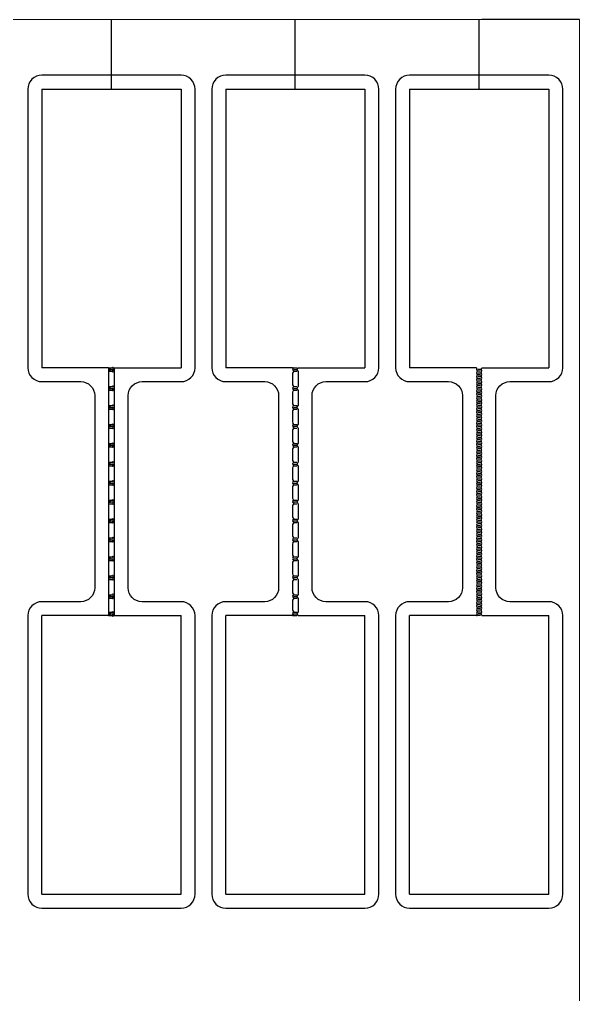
# Model space of a CAD drawing. Header units: millimetres. Extents: x 0 to 40, y 0 to 70.
# Drawn here: x 19.9 to 40, y 35 to 70 of the extents above; entities that cross this region are included whole.
import ezdxf

# ---------------------------------------------------------------- set-up
doc = ezdxf.new("R2010")
doc.units = ezdxf.units.MM
for name, color, linetype in [('Al Foil', 2, 'Continuous'), ('Cut Through All', 3, 'Continuous'), ('DEF POINTS', 7, 'Continuous')]:
    doc.layers.add(name, color=color, linetype=linetype)

msp = doc.modelspace()

# ---------------------------------------------------------------- linework, layer by layer
at = {"layer": 'Al Foil', "linetype": 'Continuous', "lineweight": 0}
for p, q in [((0, 70), (40, 70)), ((40, 70), (40, 0))]:
    msp.add_line(p, q, dxfattribs=at)
at = {"layer": 'Al Foil'}
for p, q in [((23.2, 67.5), (23.2, 70)), ((29.8, 67.5), (29.8, 70)), ((36.4, 67.5), (36.4, 70)), ((40, 70), (36.5, 70)), ((20.7, 67.5), (25.7, 67.5)), ((20.7, 67.5), (20.7, 57.5)), ((25.7, 67.5), (25.7, 57.5)), ((27.3, 67.5), (32.3, 67.5)), ((27.3, 67.5), (27.3, 57.5)), ((32.3, 67.5), (32.3, 57.5)), ((33.9, 67.5), (38.9, 67.5)), ((33.9, 67.5), (33.9, 57.5)), ((38.9, 67.5), (38.9, 57.5)), ((23.1, 57.5), (20.7, 57.5)), ((23.1, 57.5), (23.25, 57.5)), ((23.1, 57.5), (23.1, 48.6)), ((23.15, 57.435), (23.3, 57.435)), ((23.3, 57.5), (23.3, 48.6)), ((23.3, 57.5), (25.7, 57.5)), ((29.7, 57.5), (27.3, 57.5)), ((29.7, 57.5), (29.85, 57.5)), ((29.7, 57.5), (29.7, 57.5)), ((29.75, 57.435), (29.85, 57.435)), ((29.9, 57.5), (32.3, 57.5)), ((36.3, 57.5), (33.9, 57.5)), ((36.3, 57.5), (36.3, 57.5)), ((36.3, 57.5), (36.3, 57.449)), ((36.35, 57.449), (36.45, 57.449)), ((36.5, 57.5), (38.9, 57.5)), ((23.1, 57.371), (23.25, 57.371)), ((29.7, 57.307), (29.7, 56.885)), ((29.75, 57.371), (29.85, 57.371)), ((29.9, 57.371), (29.9, 57.307)), ((29.9, 57.307), (29.9, 56.821)), ((36.35, 57.384), (36.45, 57.384)), ((36.35, 57.32), (36.45, 57.32)), ((36.35, 57.255), (36.45, 57.255)), ((36.35, 57.191), (36.45, 57.191)), ((36.35, 57.126), (36.45, 57.126)), ((36.35, 57.062), (36.45, 57.062)), ((23.1, 56.821), (23.25, 56.821)), ((23.15, 56.757), (23.3, 56.757)), ((29.75, 56.821), (29.85, 56.821)), ((29.75, 56.757), (29.85, 56.757)), ((36.35, 56.997), (36.45, 56.997)), ((36.35, 56.933), (36.45, 56.933)), ((36.35, 56.868), (36.45, 56.868)), ((36.35, 56.804), (36.45, 56.804)), ((36.35, 56.739), (36.45, 56.739)), ((23.1, 56.692), (23.25, 56.692)), ((29.7, 56.628), (29.7, 56.206)), ((29.75, 56.692), (29.85, 56.692)), ((29.9, 56.692), (29.9, 56.142)), ((36.35, 56.675), (36.45, 56.675)), ((36.35, 56.61), (36.45, 56.61)), ((36.35, 56.546), (36.45, 56.546)), ((36.35, 56.481), (36.45, 56.481)), ((36.35, 56.417), (36.45, 56.417)), ((36.35, 56.352), (36.45, 56.352)), ((23.1, 56.142), (23.25, 56.142)), ((23.1, 56.013), (23.25, 56.013)), ((23.15, 56.077), (23.3, 56.077)), ((29.75, 56.142), (29.85, 56.142)), ((29.75, 56.077), (29.85, 56.077)), ((29.75, 56.013), (29.85, 56.013)), ((29.9, 56.013), (29.9, 55.463)), ((36.35, 56.288), (36.45, 56.288)), ((36.35, 56.223), (36.45, 56.223)), ((36.35, 56.159), (36.45, 56.159)), ((36.35, 56.094), (36.45, 56.094)), ((36.35, 56.03), (36.45, 56.03)), ((29.7, 55.949), (29.7, 55.528)), ((36.35, 55.965), (36.45, 55.965)), ((36.35, 55.901), (36.45, 55.901)), ((36.35, 55.836), (36.45, 55.836)), ((36.35, 55.772), (36.45, 55.772)), ((36.35, 55.707), (36.45, 55.707)), ((23.1, 55.463), (23.25, 55.463)), ((23.1, 55.334), (23.25, 55.334)), ((23.15, 55.398), (23.3, 55.398)), ((29.75, 55.463), (29.85, 55.463)), ((29.75, 55.398), (29.85, 55.398)), ((29.75, 55.334), (29.85, 55.334)), ((29.9, 55.334), (29.9, 54.784)), ((36.35, 55.643), (36.45, 55.643)), ((36.35, 55.578), (36.45, 55.578)), ((36.35, 55.514), (36.45, 55.514)), ((36.35, 55.449), (36.45, 55.449)), ((36.35, 55.385), (36.45, 55.385)), ((36.35, 55.32), (36.45, 55.32)), ((29.7, 55.27), (29.7, 54.848)), ((36.35, 55.256), (36.45, 55.256)), ((36.35, 55.191), (36.45, 55.191)), ((36.35, 55.127), (36.45, 55.127)), ((36.35, 55.062), (36.45, 55.062)), ((36.35, 54.998), (36.45, 54.998)), ((23.1, 54.784), (23.25, 54.784)), ((23.1, 54.655), (23.25, 54.655)), ((23.15, 54.719), (23.3, 54.719)), ((29.75, 54.784), (29.85, 54.784)), ((29.75, 54.719), (29.85, 54.719)), ((29.75, 54.655), (29.85, 54.655)), ((29.9, 54.655), (29.9, 54.105)), ((36.35, 54.933), (36.45, 54.933)), ((36.35, 54.869), (36.45, 54.869)), ((36.35, 54.804), (36.45, 54.804)), ((36.35, 54.74), (36.45, 54.74)), ((36.35, 54.675), (36.45, 54.675)), ((36.35, 54.611), (36.45, 54.611)), ((29.7, 54.591), (29.7, 54.169)), ((36.35, 54.546), (36.45, 54.546)), ((36.35, 54.482), (36.45, 54.482)), ((36.35, 54.417), (36.45, 54.417)), ((36.35, 54.353), (36.45, 54.353)), ((36.35, 54.288), (36.45, 54.288)), ((23.1, 54.105), (23.25, 54.105)), ((23.1, 53.976), (23.25, 53.976)), ((23.15, 54.04), (23.3, 54.04)), ((29.7, 53.911), (29.7, 53.49)), ((29.75, 54.105), (29.85, 54.105)), ((29.75, 54.04), (29.85, 54.04)), ((29.75, 53.976), (29.85, 53.976)), ((29.9, 53.976), (29.9, 53.426)), ((36.35, 54.224), (36.45, 54.224)), ((36.35, 54.159), (36.45, 54.159)), ((36.35, 54.095), (36.45, 54.095)), ((36.35, 54.03), (36.45, 54.03)), ((36.35, 53.966), (36.45, 53.966)), ((36.35, 53.901), (36.45, 53.901)), ((36.35, 53.837), (36.45, 53.837)), ((36.35, 53.772), (36.45, 53.772)), ((36.35, 53.708), (36.45, 53.708)), ((36.35, 53.643), (36.45, 53.643)), ((36.35, 53.579), (36.45, 53.579)), ((23.1, 53.426), (23.25, 53.426)), ((23.1, 53.297), (23.25, 53.297)), ((23.15, 53.361), (23.3, 53.361)), ((29.7, 53.233), (29.7, 52.812)), ((29.75, 53.426), (29.85, 53.426)), ((29.75, 53.361), (29.85, 53.361)), ((29.75, 53.297), (29.85, 53.297)), ((29.9, 53.297), (29.9, 52.747)), ((36.35, 53.514), (36.45, 53.514)), ((36.35, 53.45), (36.45, 53.45)), ((36.35, 53.385), (36.45, 53.385)), ((36.35, 53.321), (36.45, 53.321)), ((36.35, 53.256), (36.45, 53.256)), ((36.35, 53.192), (36.45, 53.192)), ((36.35, 53.127), (36.45, 53.127)), ((36.35, 53.063), (36.45, 53.063)), ((36.35, 52.998), (36.45, 52.998)), ((36.35, 52.934), (36.45, 52.934)), ((36.35, 52.869), (36.45, 52.869)), ((23.1, 52.747), (23.25, 52.747)), ((23.1, 52.618), (23.25, 52.618)), ((23.15, 52.682), (23.3, 52.682)), ((29.7, 52.553), (29.7, 52.132)), ((29.75, 52.747), (29.85, 52.747)), ((29.75, 52.682), (29.85, 52.682)), ((29.75, 52.618), (29.85, 52.618)), ((29.9, 52.618), (29.9, 52.068)), ((36.35, 52.805), (36.45, 52.805)), ((36.35, 52.74), (36.45, 52.74)), ((36.35, 52.676), (36.45, 52.676)), ((36.35, 52.611), (36.45, 52.611)), ((36.35, 52.547), (36.45, 52.547)), ((36.35, 52.482), (36.45, 52.482)), ((36.35, 52.418), (36.45, 52.418)), ((36.35, 52.353), (36.45, 52.353)), ((36.35, 52.289), (36.45, 52.289)), ((36.35, 52.224), (36.45, 52.224)), ((36.35, 52.16), (36.45, 52.16)), ((23.1, 52.068), (23.25, 52.068)), ((23.1, 51.939), (23.25, 51.939)), ((23.15, 52.003), (23.3, 52.003)), ((29.7, 51.874), (29.7, 51.454)), ((29.75, 52.068), (29.85, 52.068)), ((29.75, 52.003), (29.85, 52.003)), ((29.75, 51.939), (29.85, 51.939)), ((29.9, 51.939), (29.9, 51.389)), ((36.35, 52.095), (36.45, 52.095)), ((36.35, 52.031), (36.45, 52.031)), ((36.35, 51.966), (36.45, 51.966)), ((36.35, 51.902), (36.45, 51.902)), ((36.35, 51.837), (36.45, 51.837)), ((36.35, 51.773), (36.45, 51.773)), ((36.35, 51.708), (36.45, 51.708)), ((36.35, 51.644), (36.45, 51.644)), ((36.35, 51.579), (36.45, 51.579)), ((36.35, 51.515), (36.45, 51.515)), ((36.35, 51.45), (36.45, 51.45)), ((23.1, 51.389), (23.25, 51.389)), ((23.1, 51.26), (23.25, 51.26)), ((23.15, 51.324), (23.3, 51.324)), ((29.7, 51.195), (29.7, 50.775)), ((29.75, 51.389), (29.85, 51.389)), ((29.75, 51.324), (29.85, 51.324)), ((29.75, 51.26), (29.85, 51.26)), ((29.9, 51.26), (29.9, 50.71)), ((36.35, 51.386), (36.45, 51.386)), ((36.35, 51.321), (36.45, 51.321)), ((36.35, 51.257), (36.45, 51.257)), ((36.35, 51.192), (36.45, 51.192)), ((36.35, 51.128), (36.45, 51.128)), ((36.35, 51.063), (36.45, 51.063)), ((36.35, 50.999), (36.45, 50.999)), ((36.35, 50.934), (36.45, 50.934)), ((36.35, 50.87), (36.45, 50.87)), ((36.35, 50.805), (36.45, 50.805)), ((23.1, 50.71), (23.25, 50.71)), ((23.1, 50.581), (23.25, 50.581)), ((23.15, 50.645), (23.3, 50.645)), ((29.7, 50.516), (29.7, 50.095)), ((29.75, 50.71), (29.85, 50.71)), ((29.75, 50.645), (29.85, 50.645)), ((29.75, 50.581), (29.85, 50.581)), ((29.9, 50.581), (29.9, 50.031)), ((36.35, 50.741), (36.45, 50.741)), ((36.35, 50.676), (36.45, 50.676)), ((36.35, 50.611), (36.45, 50.611)), ((36.35, 50.547), (36.45, 50.547)), ((36.35, 50.482), (36.45, 50.482)), ((36.35, 50.418), (36.45, 50.418)), ((36.35, 50.353), (36.45, 50.353)), ((36.35, 50.289), (36.45, 50.289)), ((36.35, 50.224), (36.45, 50.224)), ((36.35, 50.16), (36.45, 50.16)), ((36.35, 50.095), (36.45, 50.095)), ((23.1, 50.031), (23.25, 50.031)), ((23.1, 49.902), (23.25, 49.902)), ((23.15, 49.966), (23.3, 49.966)), ((29.7, 49.837), (29.7, 49.417)), ((29.75, 50.031), (29.85, 50.031)), ((29.75, 49.966), (29.85, 49.966)), ((29.75, 49.902), (29.85, 49.902)), ((29.9, 49.902), (29.9, 49.352)), ((36.35, 50.031), (36.45, 50.031)), ((36.35, 49.966), (36.45, 49.966)), ((36.35, 49.902), (36.45, 49.902)), ((36.35, 49.837), (36.45, 49.837)), ((36.35, 49.773), (36.45, 49.773)), ((36.35, 49.708), (36.45, 49.708)), ((23.1, 49.352), (23.25, 49.352)), ((29.75, 49.352), (29.85, 49.352)), ((36.35, 49.644), (36.45, 49.644)), ((36.35, 49.579), (36.45, 49.579)), ((36.35, 49.515), (36.45, 49.515)), ((36.35, 49.45), (36.45, 49.45)), ((36.35, 49.386), (36.45, 49.386)), ((23.1, 49.223), (23.25, 49.223)), ((23.15, 49.287), (23.3, 49.287)), ((29.7, 49.158), (29.7, 48.794)), ((29.75, 49.287), (29.85, 49.287)), ((29.75, 49.223), (29.85, 49.223)), ((29.9, 49.223), (29.9, 48.729)), ((36.35, 49.321), (36.45, 49.321)), ((36.35, 49.257), (36.45, 49.257)), ((36.35, 49.192), (36.45, 49.192)), ((36.35, 49.128), (36.45, 49.128)), ((36.35, 49.063), (36.45, 49.063)), ((23.1, 48.729), (23.25, 48.729)), ((23.15, 48.664), (23.3, 48.664)), ((29.75, 48.729), (29.85, 48.729)), ((29.75, 48.664), (29.85, 48.664)), ((36.35, 48.999), (36.45, 48.999)), ((36.35, 48.934), (36.45, 48.934)), ((36.35, 48.87), (36.45, 48.87)), ((36.35, 48.805), (36.45, 48.805)), ((36.35, 48.741), (36.45, 48.741)), ((36.35, 48.676), (36.45, 48.676)), ((20.7, 38.6), (20.7, 48.6)), ((23.1, 48.6), (20.7, 48.6)), ((23.1, 48.6), (23.25, 48.6)), ((23.3, 48.6), (25.7, 48.6)), ((25.7, 38.6), (25.7, 48.6)), ((29.7, 48.6), (27.3, 48.6)), ((27.3, 38.6), (27.3, 48.6)), ((29.7, 48.6), (29.85, 48.6)), ((29.9, 48.6), (32.3, 48.6)), ((32.3, 38.6), (32.3, 48.6)), ((33.9, 38.6), (33.9, 48.6)), ((36.3, 48.6), (33.9, 48.6)), ((36.35, 48.612), (36.45, 48.612)), ((36.5, 48.6), (38.9, 48.6)), ((38.9, 38.6), (38.9, 48.6)), ((20.7, 38.6), (25.7, 38.6)), ((27.3, 38.6), (32.3, 38.6)), ((33.9, 38.6), (38.9, 38.6))]:
    msp.add_line(p, q, dxfattribs=at)
msp.add_lwpolyline([(36.3, 48.6, -0.035746), (36.311, 48.606, -0.035746), (36.323, 48.61, -0.037859), (36.337, 48.612, -0.037859), (36.35, 48.612)], format="xyb", dxfattribs=at)
for centre in [(23.15, 57.435), (23.25, 57.5), (23.25, 57.371), (23.15, 56.757), (23.25, 56.821), (23.25, 56.692), (23.15, 56.077), (23.25, 56.142), (23.25, 56.013), (23.15, 55.398), (23.25, 55.463), (23.25, 55.334), (23.15, 54.719), (23.25, 54.784), (23.25, 54.655), (23.15, 54.04), (23.25, 54.105), (23.25, 53.976), (23.15, 53.361), (23.25, 53.426), (23.25, 53.297), (23.15, 52.682), (23.25, 52.747), (23.25, 52.618), (23.15, 52.003), (23.25, 52.068), (23.25, 51.939), (23.15, 51.324), (23.25, 51.389), (23.25, 51.26), (23.15, 50.645), (23.25, 50.71), (23.25, 50.581), (23.25, 50.031), (23.15, 49.966), (23.25, 49.902), (23.25, 49.352), (23.15, 49.287), (23.25, 49.223), (23.15, 48.664), (23.25, 48.729), (23.25, 48.6)]:
    msp.add_circle(centre, 0.025, dxfattribs=at)
for centre, radius, start, end in [((29.786, 57.42), 0.0878, 114.5064, 169.9284), ((29.787, 57.451), 0.0884, 190.2771, 245.2881), ((29.813, 57.516), 0.0884, 294.7119, 349.7229), ((29.813, 57.355), 0.0884, 10.2771, 65.2881), ((36.387, 57.464), 0.0884, 190.2771, 245.2881), ((36.394, 57.553), 0.119, 298.3042, 333.3892), ((36.413, 57.368), 0.0884, 10.2771, 65.2881), ((29.787, 57.291), 0.0884, 114.7119, 169.7229), ((36.387, 57.304), 0.0884, 114.7119, 169.7229), ((36.387, 57.335), 0.0884, 190.2771, 245.2881), ((36.386, 57.175), 0.0878, 114.5064, 169.9284), ((36.387, 57.206), 0.0884, 190.2771, 245.2881), ((36.387, 57.046), 0.0884, 114.7119, 169.7229), ((36.387, 57.077), 0.0884, 190.2771, 245.2881), ((36.413, 57.4), 0.0884, 294.7119, 349.7229), ((36.413, 57.239), 0.0884, 10.2771, 65.2881), ((36.413, 57.271), 0.0884, 294.7119, 349.7229), ((36.413, 57.11), 0.0884, 10.2771, 65.2881), ((36.413, 57.142), 0.0884, 294.7119, 349.7229), ((36.413, 56.981), 0.0884, 10.2771, 65.2881), ((29.787, 56.901), 0.0884, 190.2771, 245.2881), ((29.786, 56.741), 0.0878, 114.5064, 169.9284), ((29.787, 56.772), 0.0884, 190.2771, 245.2881), ((29.813, 56.837), 0.0884, 294.7119, 349.7229), ((29.813, 56.676), 0.0884, 10.2771, 65.2881), ((36.386, 56.917), 0.0878, 114.5064, 169.9284), ((36.387, 56.948), 0.0884, 190.2771, 245.2881), ((36.387, 56.788), 0.0884, 114.7119, 169.7229), ((36.387, 56.819), 0.0884, 190.2771, 245.2881), ((36.386, 56.659), 0.0878, 114.5064, 169.9284), ((36.413, 57.013), 0.0884, 294.7119, 349.7229), ((36.413, 56.852), 0.0884, 10.2771, 65.2881), ((36.413, 56.884), 0.0884, 294.7119, 349.7229), ((36.413, 56.723), 0.0884, 10.2771, 65.2881), ((36.413, 56.755), 0.0884, 294.7119, 349.7229), ((29.787, 56.612), 0.0884, 114.7119, 169.7229), ((36.387, 56.69), 0.0884, 190.2771, 245.2881), ((36.387, 56.53), 0.0884, 114.7119, 169.7229), ((36.387, 56.561), 0.0884, 190.2771, 245.2881), ((36.386, 56.401), 0.0878, 114.5064, 169.9284), ((36.387, 56.432), 0.0884, 190.2771, 245.2881), ((36.387, 56.272), 0.0884, 114.7119, 169.7229), ((36.413, 56.594), 0.0884, 10.2771, 65.2881), ((36.413, 56.626), 0.0884, 294.7119, 349.7229), ((36.413, 56.465), 0.0884, 10.2771, 65.2881), ((36.413, 56.497), 0.0884, 294.7119, 349.7229), ((36.413, 56.336), 0.0884, 10.2771, 65.2881), ((36.413, 56.368), 0.0884, 294.7119, 349.7229), ((29.787, 56.222), 0.0884, 190.2771, 245.2881), ((29.786, 56.062), 0.0878, 114.5064, 169.9284), ((29.787, 56.093), 0.0884, 190.2771, 245.2881), ((29.787, 55.933), 0.0884, 114.7119, 169.7229), ((29.813, 56.158), 0.0884, 294.7119, 349.7229), ((29.813, 55.997), 0.0884, 10.2771, 65.2881), ((36.387, 56.303), 0.0884, 190.2771, 245.2881), ((36.386, 56.143), 0.0878, 114.5064, 169.9284), ((36.387, 56.174), 0.0884, 190.2771, 245.2881), ((36.387, 56.014), 0.0884, 114.7119, 169.7229), ((36.387, 56.045), 0.0884, 190.2771, 245.2881), ((36.413, 56.207), 0.0884, 10.2771, 65.2881), ((36.413, 56.239), 0.0884, 294.7119, 349.7229), ((36.413, 56.078), 0.0884, 10.2771, 65.2881), ((36.413, 56.11), 0.0884, 294.7119, 349.7229), ((36.413, 55.949), 0.0884, 10.2771, 65.2881), ((36.386, 55.885), 0.0878, 114.5064, 169.9284), ((36.387, 55.916), 0.0884, 190.2771, 245.2881), ((36.387, 55.756), 0.0884, 114.7119, 169.7229), ((36.387, 55.787), 0.0884, 190.2771, 245.2881), ((36.386, 55.627), 0.0878, 114.5064, 169.9284), ((36.413, 55.981), 0.0884, 294.7119, 349.7229), ((36.413, 55.82), 0.0884, 10.2771, 65.2881), ((36.413, 55.852), 0.0884, 294.7119, 349.7229), ((36.413, 55.691), 0.0884, 10.2771, 65.2881), ((36.413, 55.723), 0.0884, 294.7119, 349.7229), ((29.787, 55.543), 0.0884, 190.2771, 245.2881), ((29.786, 55.383), 0.0878, 114.5064, 169.9284), ((29.787, 55.414), 0.0884, 190.2771, 245.2881), ((29.787, 55.254), 0.0884, 114.7119, 169.7229), ((29.813, 55.479), 0.0884, 294.7119, 349.7229), ((29.813, 55.318), 0.0884, 10.2771, 65.2881), ((36.387, 55.658), 0.0884, 190.2771, 245.2881), ((36.387, 55.498), 0.0884, 114.7119, 169.7229), ((36.387, 55.529), 0.0884, 190.2771, 245.2881), ((36.386, 55.369), 0.0878, 114.5064, 169.9284), ((36.387, 55.4), 0.0884, 190.2771, 245.2881), ((36.387, 55.24), 0.0884, 114.7119, 169.7229), ((36.413, 55.562), 0.0884, 10.2771, 65.2881), ((36.413, 55.594), 0.0884, 294.7119, 349.7229), ((36.413, 55.433), 0.0884, 10.2771, 65.2881), ((36.413, 55.465), 0.0884, 294.7119, 349.7229), ((36.413, 55.304), 0.0884, 10.2771, 65.2881), ((36.413, 55.336), 0.0884, 294.7119, 349.7229), ((36.387, 55.271), 0.0884, 190.2771, 245.2881), ((36.386, 55.111), 0.0878, 114.5064, 169.9284), ((36.387, 55.142), 0.0884, 190.2771, 245.2881), ((36.387, 54.982), 0.0884, 114.7119, 169.7229), ((36.387, 55.013), 0.0884, 190.2771, 245.2881), ((36.413, 55.175), 0.0884, 10.2771, 65.2881), ((36.413, 55.207), 0.0884, 294.7119, 349.7229), ((36.413, 55.046), 0.0884, 10.2771, 65.2881), ((36.413, 55.078), 0.0884, 294.7119, 349.7229), ((36.413, 54.917), 0.0884, 10.2771, 65.2881), ((29.787, 54.864), 0.0884, 190.2771, 245.2881), ((29.786, 54.704), 0.0878, 114.5064, 169.9284), ((29.787, 54.735), 0.0884, 190.2771, 245.2881), ((29.787, 54.575), 0.0884, 114.7119, 169.7229), ((29.813, 54.8), 0.0884, 294.7119, 349.7229), ((29.813, 54.639), 0.0884, 10.2771, 65.2881), ((36.386, 54.853), 0.0878, 114.5064, 169.9284), ((36.387, 54.884), 0.0884, 190.2771, 245.2881), ((36.387, 54.724), 0.0884, 114.7119, 169.7229), ((36.387, 54.755), 0.0884, 190.2771, 245.2881), ((36.386, 54.595), 0.0878, 114.5064, 169.9284), ((36.387, 54.626), 0.0884, 190.2771, 245.2881), ((36.413, 54.949), 0.0884, 294.7119, 349.7229), ((36.413, 54.788), 0.0884, 10.2771, 65.2881), ((36.413, 54.82), 0.0884, 294.7119, 349.7229), ((36.413, 54.659), 0.0884, 10.2771, 65.2881), ((36.413, 54.691), 0.0884, 294.7119, 349.7229), ((36.413, 54.53), 0.0884, 10.2771, 65.2881), ((36.387, 54.466), 0.0884, 114.7119, 169.7229), ((36.387, 54.497), 0.0884, 190.2771, 245.2881), ((36.386, 54.337), 0.0878, 114.5064, 169.9284), ((36.387, 54.368), 0.0884, 190.2771, 245.2881), ((36.387, 54.208), 0.0884, 114.7119, 169.7229), ((36.413, 54.562), 0.0884, 294.7119, 349.7229), ((36.413, 54.401), 0.0884, 10.2771, 65.2881), ((36.413, 54.433), 0.0884, 294.7119, 349.7229), ((36.413, 54.272), 0.0884, 10.2771, 65.2881), ((36.413, 54.304), 0.0884, 294.7119, 349.7229), ((29.787, 54.185), 0.0884, 190.2771, 245.2881), ((29.786, 54.025), 0.0878, 114.5064, 169.9284), ((29.787, 54.056), 0.0884, 190.2771, 245.2881), ((29.787, 53.896), 0.0884, 114.7119, 169.7229), ((29.813, 54.121), 0.0884, 294.7119, 349.7229), ((29.813, 53.96), 0.0884, 10.2771, 65.2881), ((36.387, 54.239), 0.0884, 190.2771, 245.2881), ((36.386, 54.079), 0.0878, 114.5064, 169.9284), ((36.387, 54.11), 0.0884, 190.2771, 245.2881), ((36.387, 53.95), 0.0884, 114.7119, 169.7229), ((36.387, 53.981), 0.0884, 190.2771, 245.2881), ((36.386, 53.821), 0.0878, 114.5064, 169.9284), ((36.413, 54.143), 0.0884, 10.2771, 65.2881), ((36.413, 54.175), 0.0884, 294.7119, 349.7229), ((36.413, 54.014), 0.0884, 10.2771, 65.2881), ((36.413, 54.046), 0.0884, 294.7119, 349.7229), ((36.413, 53.885), 0.0884, 10.2771, 65.2881), ((36.413, 53.917), 0.0884, 294.7119, 349.7229), ((36.387, 53.852), 0.0884, 190.2771, 245.2881), ((36.387, 53.692), 0.0884, 114.7119, 169.7229), ((36.387, 53.723), 0.0884, 190.2771, 245.2881), ((36.386, 53.563), 0.0878, 114.5064, 169.9284), ((36.387, 53.594), 0.0884, 190.2771, 245.2881), ((36.413, 53.756), 0.0884, 10.2771, 65.2881), ((36.413, 53.788), 0.0884, 294.7119, 349.7229), ((36.413, 53.627), 0.0884, 10.2771, 65.2881), ((36.413, 53.659), 0.0884, 294.7119, 349.7229), ((36.413, 53.498), 0.0884, 10.2771, 65.2881), ((29.787, 53.506), 0.0884, 190.2771, 245.2881), ((29.786, 53.346), 0.0878, 114.5064, 169.9284), ((29.787, 53.377), 0.0884, 190.2771, 245.2881), ((29.787, 53.217), 0.0884, 114.7119, 169.7229), ((29.813, 53.442), 0.0884, 294.7119, 349.7229), ((29.813, 53.281), 0.0884, 10.2771, 65.2881), ((36.387, 53.434), 0.0884, 114.7119, 169.7229), ((36.387, 53.465), 0.0884, 190.2771, 245.2881), ((36.386, 53.305), 0.0878, 114.5064, 169.9284), ((36.387, 53.336), 0.0884, 190.2771, 245.2881), ((36.387, 53.176), 0.0884, 114.7119, 169.7229), ((36.413, 53.53), 0.0884, 294.7119, 349.7229), ((36.413, 53.369), 0.0884, 10.2771, 65.2881), ((36.413, 53.401), 0.0884, 294.7119, 349.7229), ((36.413, 53.24), 0.0884, 10.2771, 65.2881), ((36.413, 53.272), 0.0884, 294.7119, 349.7229), ((36.387, 53.207), 0.0884, 190.2771, 245.2881), ((36.386, 53.047), 0.0878, 114.5064, 169.9284), ((36.387, 53.078), 0.0884, 190.2771, 245.2881), ((36.387, 52.918), 0.0884, 114.7119, 169.7229), ((36.387, 52.949), 0.0884, 190.2771, 245.2881), ((36.386, 52.789), 0.0878, 114.5064, 169.9284), ((36.413, 53.111), 0.0884, 10.2771, 65.2881), ((36.413, 53.143), 0.0884, 294.7119, 349.7229), ((36.413, 52.982), 0.0884, 10.2771, 65.2881), ((36.413, 53.014), 0.0884, 294.7119, 349.7229), ((36.413, 52.853), 0.0884, 10.2771, 65.2881), ((36.413, 52.885), 0.0884, 294.7119, 349.7229), ((29.787, 52.827), 0.0884, 190.2771, 245.2881), ((29.786, 52.667), 0.0878, 114.5064, 169.9284), ((29.787, 52.698), 0.0884, 190.2771, 245.2881), ((29.787, 52.538), 0.0884, 114.7119, 169.7229), ((29.813, 52.763), 0.0884, 294.7119, 349.7229), ((29.813, 52.602), 0.0884, 10.2771, 65.2881), ((36.387, 52.82), 0.0884, 190.2771, 245.2881), ((36.387, 52.66), 0.0884, 114.7119, 169.7229), ((36.387, 52.691), 0.0884, 190.2771, 245.2881), ((36.386, 52.531), 0.0878, 114.5064, 169.9284), ((36.387, 52.562), 0.0884, 190.2771, 245.2881), ((36.413, 52.724), 0.0884, 10.2771, 65.2881), ((36.413, 52.756), 0.0884, 294.7119, 349.7229), ((36.413, 52.595), 0.0884, 10.2771, 65.2881), ((36.413, 52.627), 0.0884, 294.7119, 349.7229), ((36.413, 52.466), 0.0884, 10.2771, 65.2881), ((36.387, 52.402), 0.0884, 114.7119, 169.7229), ((36.387, 52.433), 0.0884, 190.2771, 245.2881), ((36.386, 52.273), 0.0878, 114.5064, 169.9284), ((36.387, 52.304), 0.0884, 190.2771, 245.2881), ((36.387, 52.144), 0.0884, 114.7119, 169.7229), ((36.387, 52.175), 0.0884, 190.2771, 245.2881), ((36.413, 52.498), 0.0884, 294.7119, 349.7229), ((36.413, 52.337), 0.0884, 10.2771, 65.2881), ((36.413, 52.369), 0.0884, 294.7119, 349.7229), ((36.413, 52.208), 0.0884, 10.2771, 65.2881), ((36.413, 52.24), 0.0884, 294.7119, 349.7229), ((36.413, 52.079), 0.0884, 10.2771, 65.2881), ((29.787, 52.148), 0.0884, 190.2771, 245.2881), ((29.786, 51.988), 0.0878, 114.5064, 169.9284), ((29.787, 52.019), 0.0884, 190.2771, 245.2881), ((29.787, 51.859), 0.0884, 114.7119, 169.7229), ((29.813, 52.084), 0.0884, 294.7119, 349.7229), ((29.813, 51.923), 0.0884, 10.2771, 65.2881), ((36.386, 52.015), 0.0878, 114.5064, 169.9284), ((36.387, 52.046), 0.0884, 190.2771, 245.2881), ((36.387, 51.886), 0.0884, 114.7119, 169.7229), ((36.387, 51.917), 0.0884, 190.2771, 245.2881), ((36.386, 51.757), 0.0878, 114.5064, 169.9284), ((36.413, 52.111), 0.0884, 294.7119, 349.7229), ((36.413, 51.95), 0.0884, 10.2771, 65.2881), ((36.413, 51.982), 0.0884, 294.7119, 349.7229), ((36.413, 51.821), 0.0884, 10.2771, 65.2881), ((36.413, 51.853), 0.0884, 294.7119, 349.7229), ((29.787, 51.469), 0.0884, 190.2771, 245.2881), ((36.387, 51.788), 0.0884, 190.2771, 245.2881), ((36.387, 51.628), 0.0884, 114.7119, 169.7229), ((36.387, 51.659), 0.0884, 190.2771, 245.2881), ((36.386, 51.499), 0.0878, 114.5064, 169.9284), ((36.387, 51.53), 0.0884, 190.2771, 245.2881), ((36.387, 51.37), 0.0884, 114.7119, 169.7229), ((36.413, 51.692), 0.0884, 10.2771, 65.2881), ((36.413, 51.724), 0.0884, 294.7119, 349.7229), ((36.413, 51.563), 0.0884, 10.2771, 65.2881), ((36.413, 51.595), 0.0884, 294.7119, 349.7229), ((36.413, 51.434), 0.0884, 10.2771, 65.2881), ((36.413, 51.466), 0.0884, 294.7119, 349.7229), ((29.786, 51.309), 0.0878, 114.5064, 169.9284), ((29.787, 51.34), 0.0884, 190.2771, 245.2881), ((29.787, 51.18), 0.0884, 114.7119, 169.7229), ((29.813, 51.405), 0.0884, 294.7119, 349.7229), ((29.813, 51.244), 0.0884, 10.2771, 65.2881), ((36.387, 51.401), 0.0884, 190.2771, 245.2881), ((36.386, 51.241), 0.0878, 114.5064, 169.9284), ((36.387, 51.272), 0.0884, 190.2771, 245.2881), ((36.387, 51.112), 0.0884, 114.7119, 169.7229), ((36.387, 51.143), 0.0884, 190.2771, 245.2881), ((36.413, 51.305), 0.0884, 10.2771, 65.2881), ((36.413, 51.337), 0.0884, 294.7119, 349.7229), ((36.413, 51.176), 0.0884, 10.2771, 65.2881), ((36.413, 51.208), 0.0884, 294.7119, 349.7229), ((36.413, 51.047), 0.0884, 10.2771, 65.2881), ((29.787, 50.79), 0.0884, 190.2771, 245.2881), ((36.386, 50.983), 0.0878, 114.5064, 169.9284), ((36.387, 51.014), 0.0884, 190.2771, 245.2881), ((36.387, 50.854), 0.0884, 114.7119, 169.7229), ((36.387, 50.885), 0.0884, 190.2771, 245.2881), ((36.386, 50.725), 0.0878, 114.5064, 169.9284), ((36.413, 51.079), 0.0884, 294.7119, 349.7229), ((36.413, 50.918), 0.0884, 10.2771, 65.2881), ((36.413, 50.95), 0.0884, 294.7119, 349.7229), ((36.413, 50.789), 0.0884, 10.2771, 65.2881), ((36.413, 50.821), 0.0884, 294.7119, 349.7229), ((29.786, 50.63), 0.0878, 114.5064, 169.9284), ((29.787, 50.661), 0.0884, 190.2771, 245.2881), ((29.787, 50.501), 0.0884, 114.7119, 169.7229), ((29.813, 50.726), 0.0884, 294.7119, 349.7229), ((29.813, 50.565), 0.0884, 10.2771, 65.2881), ((36.387, 50.756), 0.0884, 190.2771, 245.2881), ((36.387, 50.596), 0.0884, 114.7119, 169.7229), ((36.387, 50.627), 0.0884, 190.2771, 245.2881), ((36.386, 50.467), 0.0878, 114.5064, 169.9284), ((36.387, 50.498), 0.0884, 190.2771, 245.2881), ((36.387, 50.338), 0.0884, 114.7119, 169.7229), ((36.413, 50.66), 0.0884, 10.2771, 65.2881), ((36.413, 50.692), 0.0884, 294.7119, 349.7229), ((36.413, 50.531), 0.0884, 10.2771, 65.2881), ((36.413, 50.563), 0.0884, 294.7119, 349.7229), ((36.413, 50.402), 0.0884, 10.2771, 65.2881), ((36.413, 50.434), 0.0884, 294.7119, 349.7229), ((29.787, 50.111), 0.0884, 190.2771, 245.2881), ((36.387, 50.369), 0.0884, 190.2771, 245.2881), ((36.386, 50.209), 0.0878, 114.5064, 169.9284), ((36.387, 50.24), 0.0884, 190.2771, 245.2881), ((36.387, 50.08), 0.0884, 114.7119, 169.7229), ((36.387, 50.111), 0.0884, 190.2771, 245.2881), ((36.413, 50.273), 0.0884, 10.2771, 65.2881), ((36.413, 50.305), 0.0884, 294.7119, 349.7229), ((36.413, 50.144), 0.0884, 10.2771, 65.2881), ((36.413, 50.176), 0.0884, 294.7119, 349.7229), ((36.413, 50.015), 0.0884, 10.2771, 65.2881), ((29.786, 49.951), 0.0878, 114.5064, 169.9284), ((29.787, 49.982), 0.0884, 190.2771, 245.2881), ((29.787, 49.822), 0.0884, 114.7119, 169.7229), ((29.813, 50.047), 0.0884, 294.7119, 349.7229), ((29.813, 49.886), 0.0884, 10.2771, 65.2881), ((36.386, 49.951), 0.0878, 114.5064, 169.9284), ((36.387, 49.982), 0.0884, 190.2771, 245.2881), ((36.387, 49.822), 0.0884, 114.7119, 169.7229), ((36.387, 49.853), 0.0884, 190.2771, 245.2881), ((36.386, 49.693), 0.0878, 114.5064, 169.9284), ((36.387, 49.724), 0.0884, 190.2771, 245.2881), ((36.413, 50.047), 0.0884, 294.7119, 349.7229), ((36.413, 49.886), 0.0884, 10.2771, 65.2881), ((36.413, 49.918), 0.0884, 294.7119, 349.7229), ((36.413, 49.757), 0.0884, 10.2771, 65.2881), ((36.413, 49.789), 0.0884, 294.7119, 349.7229), ((36.413, 49.628), 0.0884, 10.2771, 65.2881), ((29.787, 49.432), 0.0884, 190.2771, 245.2881), ((29.786, 49.272), 0.0878, 114.5064, 169.9284), ((29.813, 49.368), 0.0884, 294.7119, 349.7229), ((36.387, 49.564), 0.0884, 114.7119, 169.7229), ((36.387, 49.595), 0.0884, 190.2771, 245.2881), ((36.386, 49.435), 0.0878, 114.5064, 169.9284), ((36.387, 49.466), 0.0884, 190.2771, 245.2881), ((36.387, 49.306), 0.0884, 114.7119, 169.7229), ((36.413, 49.66), 0.0884, 294.7119, 349.7229), ((36.413, 49.499), 0.0884, 10.2771, 65.2881), ((36.413, 49.531), 0.0884, 294.7119, 349.7229), ((36.413, 49.37), 0.0884, 10.2771, 65.2881), ((36.413, 49.402), 0.0884, 294.7119, 349.7229), ((29.787, 49.303), 0.0884, 190.2771, 245.2881), ((29.787, 49.143), 0.0884, 114.7119, 169.7229), ((29.813, 49.207), 0.0884, 10.2771, 65.2881), ((36.387, 49.337), 0.0884, 190.2771, 245.2881), ((36.386, 49.177), 0.0878, 114.5064, 169.9284), ((36.387, 49.208), 0.0884, 190.2771, 245.2881), ((36.387, 49.048), 0.0884, 114.7119, 169.7229), ((36.387, 49.079), 0.0884, 190.2771, 245.2881), ((36.413, 49.241), 0.0884, 10.2771, 65.2881), ((36.413, 49.273), 0.0884, 294.7119, 349.7229), ((36.413, 49.112), 0.0884, 10.2771, 65.2881), ((36.413, 49.144), 0.0884, 294.7119, 349.7229), ((36.413, 48.983), 0.0884, 10.2771, 65.2881), ((29.787, 48.809), 0.0884, 190.2771, 245.2881), ((29.786, 48.649), 0.0878, 114.5064, 169.9284), ((29.787, 48.68), 0.0884, 190.2771, 245.2881), ((29.813, 48.745), 0.0884, 294.7119, 349.7229), ((29.813, 48.584), 0.0884, 10.2771, 65.2881), ((36.386, 48.919), 0.0878, 114.5064, 169.9284), ((36.387, 48.95), 0.0884, 190.2771, 245.2881), ((36.387, 48.79), 0.0884, 114.7119, 169.7229), ((36.387, 48.821), 0.0884, 190.2771, 245.2881), ((36.386, 48.661), 0.0878, 114.5064, 169.9284), ((36.387, 48.692), 0.0884, 190.2771, 245.2881), ((36.413, 49.015), 0.0884, 294.7119, 349.7229), ((36.413, 48.854), 0.0884, 10.2771, 65.2881), ((36.413, 48.886), 0.0884, 294.7119, 349.7229), ((36.413, 48.725), 0.0884, 10.2771, 65.2881), ((36.413, 48.757), 0.0884, 294.7119, 349.7229), ((36.416, 48.599), 0.0844, 0.3922, 65.9447)]:
    msp.add_arc(centre, radius, start, end, dxfattribs=at)
at = {"layer": 'Cut Through All'}
for points in [[(20.7, 68, 0.414214), (20.2, 67.5), (20.2, 57.5, 0.414214), (20.7, 57), (22.1, 57, -0.414214), (22.6, 56.5), (22.6, 49.6, -0.414214), (22.1, 49.1), (20.7, 49.1, 0.414214), (20.2, 48.6), (20.2, 38.6, 0.414214), (20.7, 38.1), (25.7, 38.1, 0.414214), (26.2, 38.6), (26.2, 48.6, 0.414182), (25.7, 49.1), (24.3, 49.1, -0.414182), (23.8, 49.6), (23.8, 56.5, -0.414214), (24.3, 57), (25.7, 57, 0.414214), (26.2, 57.5), (26.2, 67.5, 0.414214), (25.7, 68)], [(27.3, 68, 0.414214), (26.8, 67.5), (26.8, 57.5, 0.414214), (27.3, 57), (28.7, 57, -0.414214), (29.2, 56.5), (29.2, 49.6, -0.414214), (28.7, 49.1), (27.3, 49.1, 0.414214), (26.8, 48.6), (26.8, 38.6, 0.414214), (27.3, 38.1), (32.3, 38.1, 0.414214), (32.8, 38.6), (32.8, 48.6, 0.414182), (32.3, 49.1), (30.9, 49.1, -0.414182), (30.4, 49.6), (30.4, 56.5, -0.414214), (30.9, 57), (32.3, 57, 0.414214), (32.8, 57.5), (32.8, 67.5, 0.414214), (32.3, 68)], [(33.9, 68, 0.414214), (33.4, 67.5), (33.4, 57.5, 0.414214), (33.9, 57), (35.3, 57, -0.414214), (35.8, 56.5), (35.8, 49.6, -0.414214), (35.3, 49.1), (33.9, 49.1, 0.414214), (33.4, 48.6), (33.4, 38.6, 0.414214), (33.9, 38.1), (38.9, 38.1, 0.414214), (39.4, 38.6), (39.4, 48.6, 0.414182), (38.9, 49.1), (37.5, 49.1, -0.414182), (37, 49.6), (37, 56.5, -0.414214), (37.5, 57), (38.9, 57, 0.414214), (39.4, 57.5), (39.4, 67.5, 0.414214), (38.9, 68)]]:
    msp.add_lwpolyline(points, format="xyb", close=True, dxfattribs=at)
at = {"layer": 'DEF POINTS', "linetype": 'Continuous', "lineweight": 0}
for p, q in [((0, 70), (40, 70)), ((40, 70), (40, 0))]:
    msp.add_line(p, q, dxfattribs=at)

doc.saveas('drawing.dxf')
